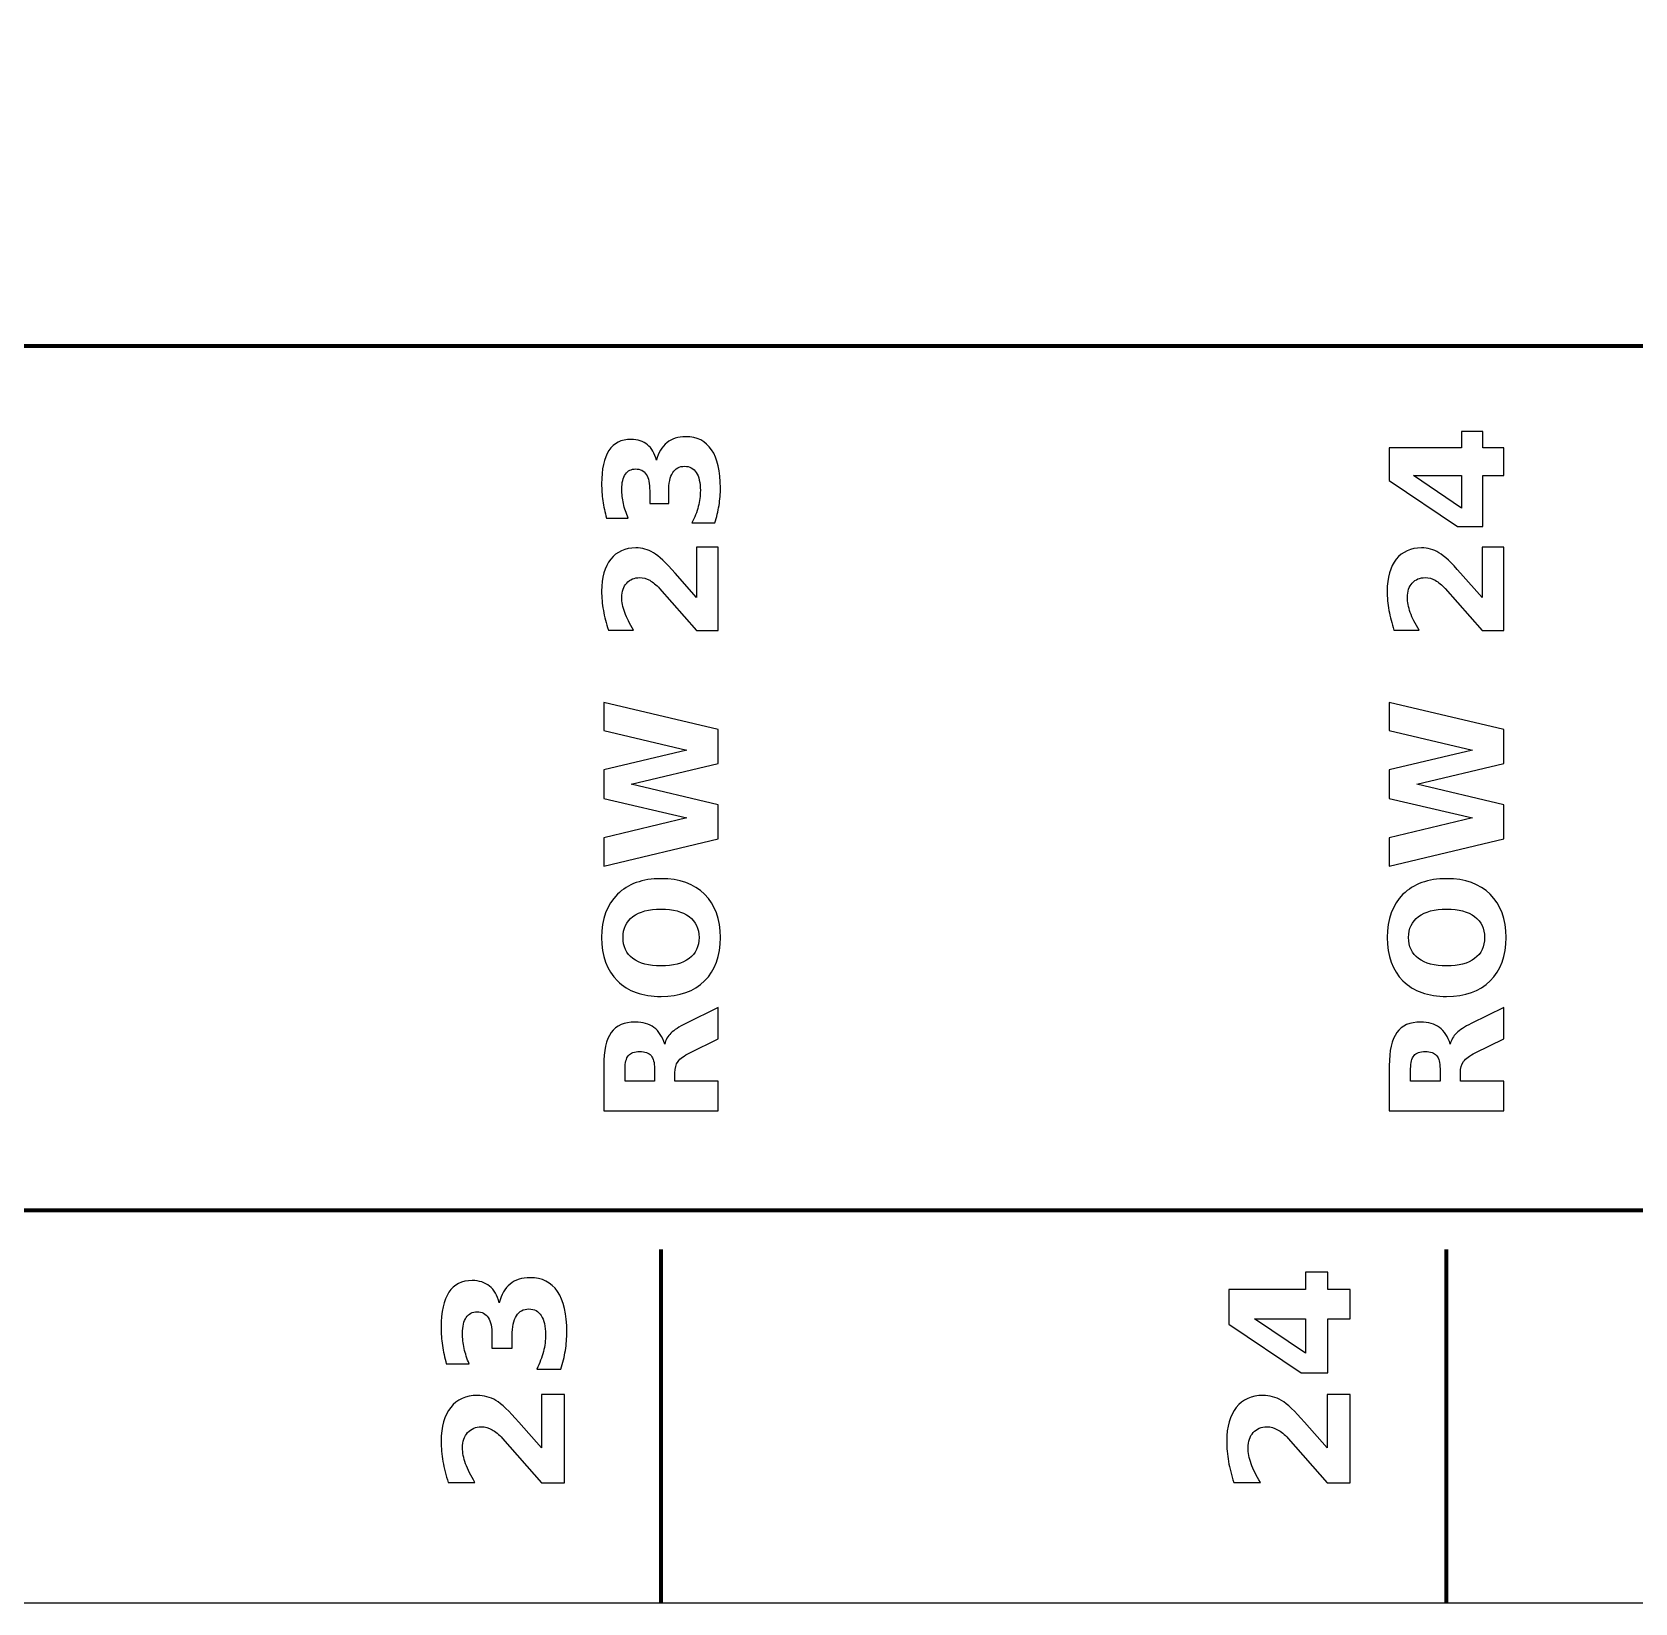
# Model space of a CAD drawing. Header units: centimetres. Extents: x -27.5 to 5.5, y -16.9 to -12.8.
# Drawn here: x -4.608 to -2.567, y -16.85 to -14.85 of the extents above; entities that cross this region are included whole.
import ezdxf

# ---------------------------------------------------------------- set-up
doc = ezdxf.new("R2010")
doc.units = ezdxf.units.CM
doc.header["$MEASUREMENT"] = 0
doc.layers.add('Layer 1', color=7, linetype='Continuous')

msp = doc.modelspace()

# ---------------------------------------------------------------- linework, layer by layer
at = {"layer": 'Layer 1', "color": 7}
msp.add_open_spline([(-27.5, -12.85), (-27.5, -12.85), (5.5, -12.85), (5.5, -12.85), (5.5, -12.85), (5.5, -12.85), (5.5, -16.85), (5.5, -16.85), (5.5, -16.85), (5.5, -16.85), (-27.5, -16.85), (-27.5, -16.85), (-27.5, -16.85), (-27.5, -16.85), (-27.5, -12.85), (-27.5, -12.85)], degree=3, knots=[0, 0, 0, 0, 0.25, 0.25, 0.25, 0.25, 0.5, 0.5, 0.5, 0.5, 0.75, 0.75, 0.75, 0.75, 1, 1, 1, 1], dxfattribs=at)
at = {"layer": 'Layer 1', "color": 250, "lineweight": 100}
msp.add_open_spline([(-26.05684, -16.35), (-26.05684, -16.35), (-26.05684, -15.25), (-26.05684, -15.25), (-26.05684, -15.25), (-26.05684, -15.25), (3.51816, -15.25), (3.51816, -15.25), (3.51816, -15.25), (3.51816, -15.25), (3.51816, -16.35), (3.51816, -16.35), (3.51816, -16.35), (3.51816, -16.35), (-26.05684, -16.35), (-26.05684, -16.35)], degree=3, knots=[0, 0, 0, 0, 0.25, 0.25, 0.25, 0.25, 0.5, 0.5, 0.5, 0.5, 0.75, 0.75, 0.75, 0.75, 1, 1, 1, 1], dxfattribs=at)
at = {"layer": 'Layer 1', "color": 250}
for points, knots in [([(-2.87984, -15.42102), (-2.87984, -15.42102), (-2.87984, -15.37922), (-2.87984, -15.37922), (-2.87984, -15.37922), (-2.87984, -15.37922), (-2.78784, -15.37922), (-2.78784, -15.37922), (-2.78784, -15.37922), (-2.78784, -15.37922), (-2.78784, -15.35842), (-2.78784, -15.35842), (-2.78784, -15.35842), (-2.78784, -15.35842), (-2.76061, -15.35842), (-2.76061, -15.35842), (-2.76061, -15.35842), (-2.76061, -15.35842), (-2.76061, -15.37922), (-2.76061, -15.37922), (-2.76061, -15.37922), (-2.76061, -15.37922), (-2.73404, -15.37922), (-2.73404, -15.37922), (-2.73404, -15.37922), (-2.73404, -15.37922), (-2.73404, -15.41475), (-2.73404, -15.41475), (-2.73404, -15.41475), (-2.73404, -15.41475), (-2.76061, -15.41475), (-2.76061, -15.41475), (-2.76061, -15.41475), (-2.76061, -15.41475), (-2.76061, -15.47942), (-2.76061, -15.47942), (-2.76061, -15.47942), (-2.76061, -15.47942), (-2.79284, -15.47942), (-2.79284, -15.47942), (-2.79284, -15.47942), (-2.79284, -15.47942), (-2.87984, -15.42102), (-2.87984, -15.42102)], [0, 0, 0, 0, 0.0909091, 0.0909091, 0.0909091, 0.0909091, 0.1818182, 0.1818182, 0.1818182, 0.1818182, 0.2727273, 0.2727273, 0.2727273, 0.2727273, 0.3636364, 0.3636364, 0.3636364, 0.3636364, 0.4545455, 0.4545455, 0.4545455, 0.4545455, 0.5454545, 0.5454545, 0.5454545, 0.5454545, 0.6363636, 0.6363636, 0.6363636, 0.6363636, 0.7272727, 0.7272727, 0.7272727, 0.7272727, 0.8181818, 0.8181818, 0.8181818, 0.8181818, 0.9090909, 0.9090909, 0.9090909, 0.9090909, 1, 1, 1, 1]), ([(-3.81267, -15.39525), (-3.81014, -15.38545), (-3.80571, -15.37795), (-3.79944, -15.37285), (-3.79944, -15.37285), (-3.79314, -15.36775), (-3.78517, -15.36519), (-3.77547, -15.36519), (-3.77547, -15.36519), (-3.76101, -15.36519), (-3.75001, -15.37072), (-3.74247, -15.38179), (-3.74247, -15.38179), (-3.73497, -15.39285), (-3.73121, -15.40899), (-3.73121, -15.43022), (-3.73121, -15.43022), (-3.73121, -15.43772), (-3.73181, -15.44522), (-3.73301, -15.45275), (-3.73301, -15.45275), (-3.73421, -15.46025), (-3.73604, -15.46769), (-3.73844, -15.47505), (-3.73844, -15.47505), (-3.73844, -15.47505), (-3.76744, -15.47505), (-3.76744, -15.47505), (-3.76744, -15.47505), (-3.76394, -15.46802), (-3.76127, -15.46105), (-3.75947, -15.45412), (-3.75947, -15.45412), (-3.75771, -15.44719), (-3.75681, -15.44035), (-3.75681, -15.43365), (-3.75681, -15.43365), (-3.75681, -15.42369), (-3.75854, -15.41605), (-3.76197, -15.41075), (-3.76197, -15.41075), (-3.76544, -15.40545), (-3.77037, -15.40279), (-3.77684, -15.40279), (-3.77684, -15.40279), (-3.78347, -15.40279), (-3.78851, -15.40552), (-3.79191, -15.41095), (-3.79191, -15.41095), (-3.79534, -15.41639), (-3.79704, -15.42442), (-3.79704, -15.43502), (-3.79704, -15.43502), (-3.79704, -15.43502), (-3.79704, -15.45005), (-3.79704, -15.45005), (-3.79704, -15.45005), (-3.79704, -15.45005), (-3.82127, -15.45005), (-3.82127, -15.45005), (-3.82127, -15.45005), (-3.82127, -15.45005), (-3.82127, -15.43425), (-3.82127, -15.43425), (-3.82127, -15.43425), (-3.82127, -15.42479), (-3.82274, -15.41779), (-3.82571, -15.41315), (-3.82571, -15.41315), (-3.82867, -15.40852), (-3.83317, -15.40622), (-3.83921, -15.40622), (-3.83921, -15.40622), (-3.84481, -15.40622), (-3.84914, -15.40845), (-3.85217, -15.41295), (-3.85217, -15.41295), (-3.85524, -15.41745), (-3.85677, -15.42379), (-3.85677, -15.43199), (-3.85677, -15.43199), (-3.85677, -15.43805), (-3.85611, -15.44415), (-3.85474, -15.45035), (-3.85474, -15.45035), (-3.85337, -15.45652), (-3.85134, -15.46265), (-3.84867, -15.46879), (-3.84867, -15.46879), (-3.84867, -15.46879), (-3.87621, -15.46879), (-3.87621, -15.46879), (-3.87621, -15.46879), (-3.87831, -15.46135), (-3.87987, -15.45402), (-3.88091, -15.44672), (-3.88091, -15.44672), (-3.88194, -15.43942), (-3.88247, -15.43229), (-3.88247, -15.42525), (-3.88247, -15.42525), (-3.88247, -15.40632), (-3.87937, -15.39212), (-3.87314, -15.38272), (-3.87314, -15.38272), (-3.86694, -15.37332), (-3.85757, -15.36862), (-3.84507, -15.36862), (-3.84507, -15.36862), (-3.83657, -15.36862), (-3.82957, -15.37085), (-3.82414, -15.37535), (-3.82414, -15.37535), (-3.81871, -15.37985), (-3.81487, -15.38649), (-3.81267, -15.39525)], [0, 0, 0, 0, 0.0344828, 0.0344828, 0.0344828, 0.0344828, 0.0689655, 0.0689655, 0.0689655, 0.0689655, 0.1034483, 0.1034483, 0.1034483, 0.1034483, 0.137931, 0.137931, 0.137931, 0.137931, 0.1724138, 0.1724138, 0.1724138, 0.1724138, 0.2068966, 0.2068966, 0.2068966, 0.2068966, 0.2413793, 0.2413793, 0.2413793, 0.2413793, 0.2758621, 0.2758621, 0.2758621, 0.2758621, 0.3103448, 0.3103448, 0.3103448, 0.3103448, 0.3448276, 0.3448276, 0.3448276, 0.3448276, 0.3793103, 0.3793103, 0.3793103, 0.3793103, 0.4137931, 0.4137931, 0.4137931, 0.4137931, 0.4482759, 0.4482759, 0.4482759, 0.4482759, 0.4827586, 0.4827586, 0.4827586, 0.4827586, 0.5172414, 0.5172414, 0.5172414, 0.5172414, 0.5517241, 0.5517241, 0.5517241, 0.5517241, 0.5862069, 0.5862069, 0.5862069, 0.5862069, 0.6206897, 0.6206897, 0.6206897, 0.6206897, 0.6551724, 0.6551724, 0.6551724, 0.6551724, 0.6896552, 0.6896552, 0.6896552, 0.6896552, 0.7241379, 0.7241379, 0.7241379, 0.7241379, 0.7586207, 0.7586207, 0.7586207, 0.7586207, 0.7931034, 0.7931034, 0.7931034, 0.7931034, 0.8275862, 0.8275862, 0.8275862, 0.8275862, 0.862069, 0.862069, 0.862069, 0.862069, 0.8965517, 0.8965517, 0.8965517, 0.8965517, 0.9310345, 0.9310345, 0.9310345, 0.9310345, 0.9655172, 0.9655172, 0.9655172, 0.9655172, 1, 1, 1, 1]), ([(-2.84887, -15.41475), (-2.84887, -15.41475), (-2.78784, -15.45599), (-2.78784, -15.45599), (-2.78784, -15.45599), (-2.78784, -15.45599), (-2.78784, -15.41475), (-2.78784, -15.41475), (-2.78784, -15.41475), (-2.78784, -15.41475), (-2.84887, -15.41475), (-2.84887, -15.41475)], [0, 0, 0, 0, 0.3333333, 0.3333333, 0.3333333, 0.3333333, 0.6666667, 0.6666667, 0.6666667, 0.6666667, 1, 1, 1, 1]), ([(-3.76167, -15.56996), (-3.76167, -15.56996), (-3.76167, -15.50579), (-3.76167, -15.50579), (-3.76167, -15.50579), (-3.76167, -15.50579), (-3.73404, -15.50579), (-3.73404, -15.50579), (-3.73404, -15.50579), (-3.73404, -15.50579), (-3.73404, -15.61176), (-3.73404, -15.61176), (-3.73404, -15.61176), (-3.73404, -15.61176), (-3.76167, -15.61176), (-3.76167, -15.61176), (-3.76167, -15.61176), (-3.76167, -15.61176), (-3.80864, -15.55852), (-3.80864, -15.55852), (-3.80864, -15.55852), (-3.81294, -15.55376), (-3.81714, -15.55026), (-3.82124, -15.54799), (-3.82124, -15.54799), (-3.82534, -15.54569), (-3.82961, -15.54456), (-3.83404, -15.54456), (-3.83404, -15.54456), (-3.84087, -15.54456), (-3.84637, -15.54686), (-3.85054, -15.55146), (-3.85054, -15.55146), (-3.85471, -15.55602), (-3.85677, -15.56212), (-3.85677, -15.56976), (-3.85677, -15.56976), (-3.85677, -15.57562), (-3.85551, -15.58202), (-3.85301, -15.58899), (-3.85301, -15.58899), (-3.85051, -15.59596), (-3.84677, -15.60342), (-3.84184, -15.61136), (-3.84184, -15.61136), (-3.84184, -15.61136), (-3.87387, -15.61136), (-3.87387, -15.61136), (-3.87387, -15.61136), (-3.87667, -15.60289), (-3.87881, -15.59452), (-3.88027, -15.58626), (-3.88027, -15.58626), (-3.88174, -15.57799), (-3.88247, -15.56989), (-3.88247, -15.56192), (-3.88247, -15.56192), (-3.88247, -15.54449), (-3.87864, -15.53092), (-3.87094, -15.52126), (-3.87094, -15.52126), (-3.86327, -15.51159), (-3.85257, -15.50676), (-3.83881, -15.50676), (-3.83881, -15.50676), (-3.83087, -15.50676), (-3.82347, -15.50882), (-3.81661, -15.51292), (-3.81661, -15.51292), (-3.80974, -15.51702), (-3.80054, -15.52566), (-3.78901, -15.53879), (-3.78901, -15.53879), (-3.78901, -15.53879), (-3.76167, -15.56996), (-3.76167, -15.56996)], [0, 0, 0, 0, 0.0526316, 0.0526316, 0.0526316, 0.0526316, 0.1052632, 0.1052632, 0.1052632, 0.1052632, 0.1578947, 0.1578947, 0.1578947, 0.1578947, 0.2105263, 0.2105263, 0.2105263, 0.2105263, 0.2631579, 0.2631579, 0.2631579, 0.2631579, 0.3157895, 0.3157895, 0.3157895, 0.3157895, 0.3684211, 0.3684211, 0.3684211, 0.3684211, 0.4210526, 0.4210526, 0.4210526, 0.4210526, 0.4736842, 0.4736842, 0.4736842, 0.4736842, 0.5263158, 0.5263158, 0.5263158, 0.5263158, 0.5789474, 0.5789474, 0.5789474, 0.5789474, 0.6315789, 0.6315789, 0.6315789, 0.6315789, 0.6842105, 0.6842105, 0.6842105, 0.6842105, 0.7368421, 0.7368421, 0.7368421, 0.7368421, 0.7894737, 0.7894737, 0.7894737, 0.7894737, 0.8421053, 0.8421053, 0.8421053, 0.8421053, 0.8947368, 0.8947368, 0.8947368, 0.8947368, 0.9473684, 0.9473684, 0.9473684, 0.9473684, 1, 1, 1, 1]), ([(-2.76167, -15.56996), (-2.76167, -15.56996), (-2.76167, -15.50579), (-2.76167, -15.50579), (-2.76167, -15.50579), (-2.76167, -15.50579), (-2.73404, -15.50579), (-2.73404, -15.50579), (-2.73404, -15.50579), (-2.73404, -15.50579), (-2.73404, -15.61176), (-2.73404, -15.61176), (-2.73404, -15.61176), (-2.73404, -15.61176), (-2.76167, -15.61176), (-2.76167, -15.61176), (-2.76167, -15.61176), (-2.76167, -15.61176), (-2.80864, -15.55852), (-2.80864, -15.55852), (-2.80864, -15.55852), (-2.81294, -15.55376), (-2.81714, -15.55026), (-2.82124, -15.54799), (-2.82124, -15.54799), (-2.82534, -15.54569), (-2.82961, -15.54456), (-2.83404, -15.54456), (-2.83404, -15.54456), (-2.84087, -15.54456), (-2.84637, -15.54686), (-2.85054, -15.55146), (-2.85054, -15.55146), (-2.85471, -15.55602), (-2.85677, -15.56212), (-2.85677, -15.56976), (-2.85677, -15.56976), (-2.85677, -15.57562), (-2.85551, -15.58202), (-2.85301, -15.58899), (-2.85301, -15.58899), (-2.85051, -15.59596), (-2.84677, -15.60342), (-2.84184, -15.61136), (-2.84184, -15.61136), (-2.84184, -15.61136), (-2.87387, -15.61136), (-2.87387, -15.61136), (-2.87387, -15.61136), (-2.87667, -15.60289), (-2.87881, -15.59452), (-2.88027, -15.58626), (-2.88027, -15.58626), (-2.88174, -15.57799), (-2.88247, -15.56989), (-2.88247, -15.56192), (-2.88247, -15.56192), (-2.88247, -15.54449), (-2.87864, -15.53092), (-2.87094, -15.52126), (-2.87094, -15.52126), (-2.86327, -15.51159), (-2.85257, -15.50676), (-2.83881, -15.50676), (-2.83881, -15.50676), (-2.83087, -15.50676), (-2.82347, -15.50882), (-2.81661, -15.51292), (-2.81661, -15.51292), (-2.80974, -15.51702), (-2.80054, -15.52566), (-2.78901, -15.53879), (-2.78901, -15.53879), (-2.78901, -15.53879), (-2.76167, -15.56996), (-2.76167, -15.56996)], [0, 0, 0, 0, 0.0526316, 0.0526316, 0.0526316, 0.0526316, 0.1052632, 0.1052632, 0.1052632, 0.1052632, 0.1578947, 0.1578947, 0.1578947, 0.1578947, 0.2105263, 0.2105263, 0.2105263, 0.2105263, 0.2631579, 0.2631579, 0.2631579, 0.2631579, 0.3157895, 0.3157895, 0.3157895, 0.3157895, 0.3684211, 0.3684211, 0.3684211, 0.3684211, 0.4210526, 0.4210526, 0.4210526, 0.4210526, 0.4736842, 0.4736842, 0.4736842, 0.4736842, 0.5263158, 0.5263158, 0.5263158, 0.5263158, 0.5789474, 0.5789474, 0.5789474, 0.5789474, 0.6315789, 0.6315789, 0.6315789, 0.6315789, 0.6842105, 0.6842105, 0.6842105, 0.6842105, 0.7368421, 0.7368421, 0.7368421, 0.7368421, 0.7894737, 0.7894737, 0.7894737, 0.7894737, 0.8421053, 0.8421053, 0.8421053, 0.8421053, 0.8947368, 0.8947368, 0.8947368, 0.8947368, 0.9473684, 0.9473684, 0.9473684, 0.9473684, 1, 1, 1, 1]), ([(-3.87984, -15.91185), (-3.87984, -15.91185), (-3.87984, -15.87582), (-3.87984, -15.87582), (-3.87984, -15.87582), (-3.87984, -15.87582), (-3.77387, -15.85062), (-3.77387, -15.85062), (-3.77387, -15.85062), (-3.77387, -15.85062), (-3.87984, -15.82562), (-3.87984, -15.82562), (-3.87984, -15.82562), (-3.87984, -15.82562), (-3.87984, -15.78939), (-3.87984, -15.78939), (-3.87984, -15.78939), (-3.87984, -15.78939), (-3.77387, -15.76439), (-3.77387, -15.76439), (-3.77387, -15.76439), (-3.77387, -15.76439), (-3.87984, -15.73919), (-3.87984, -15.73919), (-3.87984, -15.73919), (-3.87984, -15.73919), (-3.87984, -15.70345), (-3.87984, -15.70345), (-3.87984, -15.70345), (-3.87984, -15.70345), (-3.73404, -15.73782), (-3.73404, -15.73782), (-3.73404, -15.73782), (-3.73404, -15.73782), (-3.73404, -15.78119), (-3.73404, -15.78119), (-3.73404, -15.78119), (-3.73404, -15.78119), (-3.84487, -15.80765), (-3.84487, -15.80765), (-3.84487, -15.80765), (-3.84487, -15.80765), (-3.73404, -15.83382), (-3.73404, -15.83382), (-3.73404, -15.83382), (-3.73404, -15.83382), (-3.73404, -15.87719), (-3.73404, -15.87719), (-3.73404, -15.87719), (-3.73404, -15.87719), (-3.87984, -15.91185), (-3.87984, -15.91185)], [0, 0, 0, 0, 0.0769231, 0.0769231, 0.0769231, 0.0769231, 0.1538462, 0.1538462, 0.1538462, 0.1538462, 0.2307692, 0.2307692, 0.2307692, 0.2307692, 0.3076923, 0.3076923, 0.3076923, 0.3076923, 0.3846154, 0.3846154, 0.3846154, 0.3846154, 0.4615385, 0.4615385, 0.4615385, 0.4615385, 0.5384615, 0.5384615, 0.5384615, 0.5384615, 0.6153846, 0.6153846, 0.6153846, 0.6153846, 0.6923077, 0.6923077, 0.6923077, 0.6923077, 0.7692308, 0.7692308, 0.7692308, 0.7692308, 0.8461538, 0.8461538, 0.8461538, 0.8461538, 0.9230769, 0.9230769, 0.9230769, 0.9230769, 1, 1, 1, 1]), ([(-2.87984, -15.91185), (-2.87984, -15.91185), (-2.87984, -15.87582), (-2.87984, -15.87582), (-2.87984, -15.87582), (-2.87984, -15.87582), (-2.77387, -15.85062), (-2.77387, -15.85062), (-2.77387, -15.85062), (-2.77387, -15.85062), (-2.87984, -15.82562), (-2.87984, -15.82562), (-2.87984, -15.82562), (-2.87984, -15.82562), (-2.87984, -15.78939), (-2.87984, -15.78939), (-2.87984, -15.78939), (-2.87984, -15.78939), (-2.77387, -15.76439), (-2.77387, -15.76439), (-2.77387, -15.76439), (-2.77387, -15.76439), (-2.87984, -15.73919), (-2.87984, -15.73919), (-2.87984, -15.73919), (-2.87984, -15.73919), (-2.87984, -15.70345), (-2.87984, -15.70345), (-2.87984, -15.70345), (-2.87984, -15.70345), (-2.73404, -15.73782), (-2.73404, -15.73782), (-2.73404, -15.73782), (-2.73404, -15.73782), (-2.73404, -15.78119), (-2.73404, -15.78119), (-2.73404, -15.78119), (-2.73404, -15.78119), (-2.84487, -15.80765), (-2.84487, -15.80765), (-2.84487, -15.80765), (-2.84487, -15.80765), (-2.73404, -15.83382), (-2.73404, -15.83382), (-2.73404, -15.83382), (-2.73404, -15.83382), (-2.73404, -15.87719), (-2.73404, -15.87719), (-2.73404, -15.87719), (-2.73404, -15.87719), (-2.87984, -15.91185), (-2.87984, -15.91185)], [0, 0, 0, 0, 0.0769231, 0.0769231, 0.0769231, 0.0769231, 0.1538462, 0.1538462, 0.1538462, 0.1538462, 0.2307692, 0.2307692, 0.2307692, 0.2307692, 0.3076923, 0.3076923, 0.3076923, 0.3076923, 0.3846154, 0.3846154, 0.3846154, 0.3846154, 0.4615385, 0.4615385, 0.4615385, 0.4615385, 0.5384615, 0.5384615, 0.5384615, 0.5384615, 0.6153846, 0.6153846, 0.6153846, 0.6153846, 0.6923077, 0.6923077, 0.6923077, 0.6923077, 0.7692308, 0.7692308, 0.7692308, 0.7692308, 0.8461538, 0.8461538, 0.8461538, 0.8461538, 0.9230769, 0.9230769, 0.9230769, 0.9230769, 1, 1, 1, 1]), ([(-3.88247, -16.00288), (-3.88247, -15.97945), (-3.87577, -15.96108), (-3.86234, -15.94782), (-3.86234, -15.94782), (-3.84894, -15.93452), (-3.83041, -15.92788), (-3.80681, -15.92788), (-3.80681, -15.92788), (-3.78324, -15.92788), (-3.76474, -15.93452), (-3.75134, -15.94782), (-3.75134, -15.94782), (-3.73791, -15.96108), (-3.73121, -15.97945), (-3.73121, -16.00288), (-3.73121, -16.00288), (-3.73121, -16.02625), (-3.73791, -16.04458), (-3.75134, -16.05792), (-3.75134, -16.05792), (-3.76474, -16.07122), (-3.78324, -16.07788), (-3.80681, -16.07788), (-3.80681, -16.07788), (-3.83041, -16.07788), (-3.84894, -16.07122), (-3.86234, -16.05792), (-3.86234, -16.05792), (-3.87577, -16.04458), (-3.88247, -16.02625), (-3.88247, -16.00288)], [0, 0, 0, 0, 0.125, 0.125, 0.125, 0.125, 0.25, 0.25, 0.25, 0.25, 0.375, 0.375, 0.375, 0.375, 0.5, 0.5, 0.5, 0.5, 0.625, 0.625, 0.625, 0.625, 0.75, 0.75, 0.75, 0.75, 0.875, 0.875, 0.875, 0.875, 1, 1, 1, 1]), ([(-2.88247, -16.00288), (-2.88247, -15.97945), (-2.87577, -15.96108), (-2.86234, -15.94782), (-2.86234, -15.94782), (-2.84894, -15.93452), (-2.83041, -15.92788), (-2.80681, -15.92788), (-2.80681, -15.92788), (-2.78324, -15.92788), (-2.76474, -15.93452), (-2.75134, -15.94782), (-2.75134, -15.94782), (-2.73791, -15.96108), (-2.73121, -15.97945), (-2.73121, -16.00288), (-2.73121, -16.00288), (-2.73121, -16.02625), (-2.73791, -16.04458), (-2.75134, -16.05792), (-2.75134, -16.05792), (-2.76474, -16.07122), (-2.78324, -16.07788), (-2.80681, -16.07788), (-2.80681, -16.07788), (-2.83041, -16.07788), (-2.84894, -16.07122), (-2.86234, -16.05792), (-2.86234, -16.05792), (-2.87577, -16.04458), (-2.88247, -16.02625), (-2.88247, -16.00288)], [0, 0, 0, 0, 0.125, 0.125, 0.125, 0.125, 0.25, 0.25, 0.25, 0.25, 0.375, 0.375, 0.375, 0.375, 0.5, 0.5, 0.5, 0.5, 0.625, 0.625, 0.625, 0.625, 0.75, 0.75, 0.75, 0.75, 0.875, 0.875, 0.875, 0.875, 1, 1, 1, 1]), ([(-3.85524, -16.00288), (-3.85524, -16.01435), (-3.85101, -16.02322), (-3.84254, -16.02955), (-3.84254, -16.02955), (-3.83407, -16.03585), (-3.82217, -16.03902), (-3.80681, -16.03902), (-3.80681, -16.03902), (-3.79147, -16.03902), (-3.77961, -16.03585), (-3.77114, -16.02955), (-3.77114, -16.02955), (-3.76267, -16.02322), (-3.75844, -16.01435), (-3.75844, -16.00288), (-3.75844, -16.00288), (-3.75844, -15.99135), (-3.76267, -15.98245), (-3.77114, -15.97612), (-3.77114, -15.97612), (-3.77961, -15.96982), (-3.79147, -15.96665), (-3.80681, -15.96665), (-3.80681, -15.96665), (-3.82217, -15.96665), (-3.83407, -15.96982), (-3.84254, -15.97612), (-3.84254, -15.97612), (-3.85101, -15.98245), (-3.85524, -15.99135), (-3.85524, -16.00288)], [0, 0, 0, 0, 0.125, 0.125, 0.125, 0.125, 0.25, 0.25, 0.25, 0.25, 0.375, 0.375, 0.375, 0.375, 0.5, 0.5, 0.5, 0.5, 0.625, 0.625, 0.625, 0.625, 0.75, 0.75, 0.75, 0.75, 0.875, 0.875, 0.875, 0.875, 1, 1, 1, 1]), ([(-2.85524, -16.00288), (-2.85524, -16.01435), (-2.85101, -16.02322), (-2.84254, -16.02955), (-2.84254, -16.02955), (-2.83407, -16.03585), (-2.82217, -16.03902), (-2.80681, -16.03902), (-2.80681, -16.03902), (-2.79147, -16.03902), (-2.77961, -16.03585), (-2.77114, -16.02955), (-2.77114, -16.02955), (-2.76267, -16.02322), (-2.75844, -16.01435), (-2.75844, -16.00288), (-2.75844, -16.00288), (-2.75844, -15.99135), (-2.76267, -15.98245), (-2.77114, -15.97612), (-2.77114, -15.97612), (-2.77961, -15.96982), (-2.79147, -15.96665), (-2.80681, -15.96665), (-2.80681, -15.96665), (-2.82217, -15.96665), (-2.83407, -15.96982), (-2.84254, -15.97612), (-2.84254, -15.97612), (-2.85101, -15.98245), (-2.85524, -15.99135), (-2.85524, -16.00288)], [0, 0, 0, 0, 0.125, 0.125, 0.125, 0.125, 0.25, 0.25, 0.25, 0.25, 0.375, 0.375, 0.375, 0.375, 0.5, 0.5, 0.5, 0.5, 0.625, 0.625, 0.625, 0.625, 0.75, 0.75, 0.75, 0.75, 0.875, 0.875, 0.875, 0.875, 1, 1, 1, 1]), ([(-3.78921, -16.18588), (-3.78921, -16.18588), (-3.73404, -16.18588), (-3.73404, -16.18588), (-3.73404, -16.18588), (-3.73404, -16.18588), (-3.73404, -16.22348), (-3.73404, -16.22348), (-3.73404, -16.22348), (-3.73404, -16.22348), (-3.87984, -16.22348), (-3.87984, -16.22348), (-3.87984, -16.22348), (-3.87984, -16.22348), (-3.87984, -16.16605), (-3.87984, -16.16605), (-3.87984, -16.16605), (-3.87984, -16.14685), (-3.87661, -16.13275), (-3.87017, -16.12382), (-3.87017, -16.12382), (-3.86374, -16.11485), (-3.85354, -16.11038), (-3.83961, -16.11038), (-3.83961, -16.11038), (-3.82997, -16.11038), (-3.82204, -16.11272), (-3.81587, -16.11735), (-3.81587, -16.11735), (-3.80967, -16.12202), (-3.80511, -16.12905), (-3.80217, -16.13842), (-3.80217, -16.13842), (-3.80101, -16.13328), (-3.79837, -16.12865), (-3.79424, -16.12458), (-3.79424, -16.12458), (-3.79011, -16.12052), (-3.78384, -16.11642), (-3.77544, -16.11225), (-3.77544, -16.11225), (-3.77544, -16.11225), (-3.73404, -16.09182), (-3.73404, -16.09182), (-3.73404, -16.09182), (-3.73404, -16.09182), (-3.73404, -16.13188), (-3.73404, -16.13188), (-3.73404, -16.13188), (-3.73404, -16.13188), (-3.77027, -16.14965), (-3.77027, -16.14965), (-3.77027, -16.14965), (-3.77754, -16.15322), (-3.78254, -16.15685), (-3.78521, -16.16055), (-3.78521, -16.16055), (-3.78787, -16.16422), (-3.78921, -16.16912), (-3.78921, -16.17525), (-3.78921, -16.17525), (-3.78921, -16.17525), (-3.78921, -16.18588), (-3.78921, -16.18588)], [0, 0, 0, 0, 0.0625, 0.0625, 0.0625, 0.0625, 0.125, 0.125, 0.125, 0.125, 0.1875, 0.1875, 0.1875, 0.1875, 0.25, 0.25, 0.25, 0.25, 0.3125, 0.3125, 0.3125, 0.3125, 0.375, 0.375, 0.375, 0.375, 0.4375, 0.4375, 0.4375, 0.4375, 0.5, 0.5, 0.5, 0.5, 0.5625, 0.5625, 0.5625, 0.5625, 0.625, 0.625, 0.625, 0.625, 0.6875, 0.6875, 0.6875, 0.6875, 0.75, 0.75, 0.75, 0.75, 0.8125, 0.8125, 0.8125, 0.8125, 0.875, 0.875, 0.875, 0.875, 0.9375, 0.9375, 0.9375, 0.9375, 1, 1, 1, 1]), ([(-2.78921, -16.18588), (-2.78921, -16.18588), (-2.73404, -16.18588), (-2.73404, -16.18588), (-2.73404, -16.18588), (-2.73404, -16.18588), (-2.73404, -16.22348), (-2.73404, -16.22348), (-2.73404, -16.22348), (-2.73404, -16.22348), (-2.87984, -16.22348), (-2.87984, -16.22348), (-2.87984, -16.22348), (-2.87984, -16.22348), (-2.87984, -16.16605), (-2.87984, -16.16605), (-2.87984, -16.16605), (-2.87984, -16.14685), (-2.87661, -16.13275), (-2.87017, -16.12382), (-2.87017, -16.12382), (-2.86374, -16.11485), (-2.85354, -16.11038), (-2.83961, -16.11038), (-2.83961, -16.11038), (-2.82997, -16.11038), (-2.82204, -16.11272), (-2.81587, -16.11735), (-2.81587, -16.11735), (-2.80967, -16.12202), (-2.80511, -16.12905), (-2.80217, -16.13842), (-2.80217, -16.13842), (-2.80101, -16.13328), (-2.79837, -16.12865), (-2.79424, -16.12458), (-2.79424, -16.12458), (-2.79011, -16.12052), (-2.78384, -16.11642), (-2.77544, -16.11225), (-2.77544, -16.11225), (-2.77544, -16.11225), (-2.73404, -16.09182), (-2.73404, -16.09182), (-2.73404, -16.09182), (-2.73404, -16.09182), (-2.73404, -16.13188), (-2.73404, -16.13188), (-2.73404, -16.13188), (-2.73404, -16.13188), (-2.77027, -16.14965), (-2.77027, -16.14965), (-2.77027, -16.14965), (-2.77754, -16.15322), (-2.78254, -16.15685), (-2.78521, -16.16055), (-2.78521, -16.16055), (-2.78787, -16.16422), (-2.78921, -16.16912), (-2.78921, -16.17525), (-2.78921, -16.17525), (-2.78921, -16.17525), (-2.78921, -16.18588), (-2.78921, -16.18588)], [0, 0, 0, 0, 0.0625, 0.0625, 0.0625, 0.0625, 0.125, 0.125, 0.125, 0.125, 0.1875, 0.1875, 0.1875, 0.1875, 0.25, 0.25, 0.25, 0.25, 0.3125, 0.3125, 0.3125, 0.3125, 0.375, 0.375, 0.375, 0.375, 0.4375, 0.4375, 0.4375, 0.4375, 0.5, 0.5, 0.5, 0.5, 0.5625, 0.5625, 0.5625, 0.5625, 0.625, 0.625, 0.625, 0.625, 0.6875, 0.6875, 0.6875, 0.6875, 0.75, 0.75, 0.75, 0.75, 0.8125, 0.8125, 0.8125, 0.8125, 0.875, 0.875, 0.875, 0.875, 0.9375, 0.9375, 0.9375, 0.9375, 1, 1, 1, 1]), ([(-3.81517, -16.17005), (-3.81517, -16.16218), (-3.81664, -16.15652), (-3.81957, -16.15312), (-3.81957, -16.15312), (-3.82251, -16.14968), (-3.82734, -16.14798), (-3.83404, -16.14798), (-3.83404, -16.14798), (-3.84067, -16.14798), (-3.84544, -16.14968), (-3.84831, -16.15312), (-3.84831, -16.15312), (-3.85117, -16.15652), (-3.85261, -16.16218), (-3.85261, -16.17005), (-3.85261, -16.17005), (-3.85261, -16.17005), (-3.85261, -16.18588), (-3.85261, -16.18588), (-3.85261, -16.18588), (-3.85261, -16.18588), (-3.81517, -16.18588), (-3.81517, -16.18588), (-3.81517, -16.18588), (-3.81517, -16.18588), (-3.81517, -16.17005), (-3.81517, -16.17005)], [0, 0, 0, 0, 0.1428571, 0.1428571, 0.1428571, 0.1428571, 0.2857143, 0.2857143, 0.2857143, 0.2857143, 0.4285714, 0.4285714, 0.4285714, 0.4285714, 0.5714286, 0.5714286, 0.5714286, 0.5714286, 0.7142857, 0.7142857, 0.7142857, 0.7142857, 0.8571429, 0.8571429, 0.8571429, 0.8571429, 1, 1, 1, 1]), ([(-2.81517, -16.17005), (-2.81517, -16.16218), (-2.81664, -16.15652), (-2.81957, -16.15312), (-2.81957, -16.15312), (-2.82251, -16.14968), (-2.82734, -16.14798), (-2.83404, -16.14798), (-2.83404, -16.14798), (-2.84067, -16.14798), (-2.84544, -16.14968), (-2.84831, -16.15312), (-2.84831, -16.15312), (-2.85117, -16.15652), (-2.85261, -16.16218), (-2.85261, -16.17005), (-2.85261, -16.17005), (-2.85261, -16.17005), (-2.85261, -16.18588), (-2.85261, -16.18588), (-2.85261, -16.18588), (-2.85261, -16.18588), (-2.81517, -16.18588), (-2.81517, -16.18588), (-2.81517, -16.18588), (-2.81517, -16.18588), (-2.81517, -16.17005), (-2.81517, -16.17005)], [0, 0, 0, 0, 0.1428571, 0.1428571, 0.1428571, 0.1428571, 0.2857143, 0.2857143, 0.2857143, 0.2857143, 0.4285714, 0.4285714, 0.4285714, 0.4285714, 0.5714286, 0.5714286, 0.5714286, 0.5714286, 0.7142857, 0.7142857, 0.7142857, 0.7142857, 0.8571429, 0.8571429, 0.8571429, 0.8571429, 1, 1, 1, 1]), ([(-4.01292, -16.46775), (-4.01024, -16.45738), (-4.00555, -16.44944), (-3.99892, -16.44404), (-3.99892, -16.44404), (-3.99225, -16.43864), (-3.98382, -16.43593), (-3.97355, -16.43593), (-3.97355, -16.43593), (-3.95824, -16.43593), (-3.9466, -16.44178), (-3.93863, -16.45349), (-3.93863, -16.45349), (-3.93069, -16.46521), (-3.9267, -16.48228), (-3.9267, -16.50475), (-3.9267, -16.50475), (-3.9267, -16.51269), (-3.92734, -16.52063), (-3.92861, -16.5286), (-3.92861, -16.5286), (-3.92988, -16.53654), (-3.93182, -16.54441), (-3.93436, -16.5522), (-3.93436, -16.5522), (-3.93436, -16.5522), (-3.96505, -16.5522), (-3.96505, -16.5522), (-3.96505, -16.5522), (-3.96134, -16.54476), (-3.95852, -16.53739), (-3.95662, -16.53005), (-3.95662, -16.53005), (-3.95475, -16.52271), (-3.9538, -16.51548), (-3.9538, -16.50839), (-3.9538, -16.50839), (-3.9538, -16.49784), (-3.95563, -16.48976), (-3.95926, -16.48415), (-3.95926, -16.48415), (-3.96293, -16.47854), (-3.96815, -16.47572), (-3.975, -16.47572), (-3.975, -16.47572), (-3.98202, -16.47572), (-3.98734, -16.47861), (-3.99094, -16.48436), (-3.99094, -16.48436), (-3.99458, -16.49011), (-3.99638, -16.49862), (-3.99638, -16.50983), (-3.99638, -16.50983), (-3.99638, -16.50983), (-3.99638, -16.52574), (-3.99638, -16.52574), (-3.99638, -16.52574), (-3.99638, -16.52574), (-4.02202, -16.52574), (-4.02202, -16.52574), (-4.02202, -16.52574), (-4.02202, -16.52574), (-4.02202, -16.50902), (-4.02202, -16.50902), (-4.02202, -16.50902), (-4.02202, -16.499), (-4.02358, -16.4916), (-4.02672, -16.48669), (-4.02672, -16.48669), (-4.02986, -16.48179), (-4.03462, -16.47935), (-4.041, -16.47935), (-4.041, -16.47935), (-4.04693, -16.47935), (-4.05152, -16.48172), (-4.05473, -16.48648), (-4.05473, -16.48648), (-4.05797, -16.49124), (-4.05959, -16.49795), (-4.05959, -16.50662), (-4.05959, -16.50662), (-4.05959, -16.51304), (-4.05889, -16.5195), (-4.05744, -16.52606), (-4.05744, -16.52606), (-4.056, -16.53259), (-4.05384, -16.53908), (-4.05102, -16.54557), (-4.05102, -16.54557), (-4.05102, -16.54557), (-4.08016, -16.54557), (-4.08016, -16.54557), (-4.08016, -16.54557), (-4.08238, -16.5377), (-4.08404, -16.52994), (-4.08514, -16.52222), (-4.08514, -16.52222), (-4.08623, -16.51449), (-4.08679, -16.50694), (-4.08679, -16.4995), (-4.08679, -16.4995), (-4.08679, -16.47946), (-4.08351, -16.46443), (-4.07692, -16.45448), (-4.07692, -16.45448), (-4.07035, -16.44453), (-4.06044, -16.43956), (-4.04721, -16.43956), (-4.04721, -16.43956), (-4.03822, -16.43956), (-4.03081, -16.44192), (-4.02506, -16.44669), (-4.02506, -16.44669), (-4.01931, -16.45145), (-4.01525, -16.45847), (-4.01292, -16.46775)], [0, 0, 0, 0, 0.0344828, 0.0344828, 0.0344828, 0.0344828, 0.0689655, 0.0689655, 0.0689655, 0.0689655, 0.1034483, 0.1034483, 0.1034483, 0.1034483, 0.137931, 0.137931, 0.137931, 0.137931, 0.1724138, 0.1724138, 0.1724138, 0.1724138, 0.2068966, 0.2068966, 0.2068966, 0.2068966, 0.2413793, 0.2413793, 0.2413793, 0.2413793, 0.2758621, 0.2758621, 0.2758621, 0.2758621, 0.3103448, 0.3103448, 0.3103448, 0.3103448, 0.3448276, 0.3448276, 0.3448276, 0.3448276, 0.3793103, 0.3793103, 0.3793103, 0.3793103, 0.4137931, 0.4137931, 0.4137931, 0.4137931, 0.4482759, 0.4482759, 0.4482759, 0.4482759, 0.4827586, 0.4827586, 0.4827586, 0.4827586, 0.5172414, 0.5172414, 0.5172414, 0.5172414, 0.5517241, 0.5517241, 0.5517241, 0.5517241, 0.5862069, 0.5862069, 0.5862069, 0.5862069, 0.6206897, 0.6206897, 0.6206897, 0.6206897, 0.6551724, 0.6551724, 0.6551724, 0.6551724, 0.6896552, 0.6896552, 0.6896552, 0.6896552, 0.7241379, 0.7241379, 0.7241379, 0.7241379, 0.7586207, 0.7586207, 0.7586207, 0.7586207, 0.7931034, 0.7931034, 0.7931034, 0.7931034, 0.8275862, 0.8275862, 0.8275862, 0.8275862, 0.862069, 0.862069, 0.862069, 0.862069, 0.8965517, 0.8965517, 0.8965517, 0.8965517, 0.9310345, 0.9310345, 0.9310345, 0.9310345, 0.9655172, 0.9655172, 0.9655172, 0.9655172, 1, 1, 1, 1]), ([(-3.08401, -16.49502), (-3.08401, -16.49502), (-3.08401, -16.45078), (-3.08401, -16.45078), (-3.08401, -16.45078), (-3.08401, -16.45078), (-2.98664, -16.45078), (-2.98664, -16.45078), (-2.98664, -16.45078), (-2.98664, -16.45078), (-2.98664, -16.42876), (-2.98664, -16.42876), (-2.98664, -16.42876), (-2.98664, -16.42876), (-2.95782, -16.42876), (-2.95782, -16.42876), (-2.95782, -16.42876), (-2.95782, -16.42876), (-2.95782, -16.45078), (-2.95782, -16.45078), (-2.95782, -16.45078), (-2.95782, -16.45078), (-2.9297, -16.45078), (-2.9297, -16.45078), (-2.9297, -16.45078), (-2.9297, -16.45078), (-2.9297, -16.48838), (-2.9297, -16.48838), (-2.9297, -16.48838), (-2.9297, -16.48838), (-2.95782, -16.48838), (-2.95782, -16.48838), (-2.95782, -16.48838), (-2.95782, -16.48838), (-2.95782, -16.55682), (-2.95782, -16.55682), (-2.95782, -16.55682), (-2.95782, -16.55682), (-2.99193, -16.55682), (-2.99193, -16.55682), (-2.99193, -16.55682), (-2.99193, -16.55682), (-3.08401, -16.49502), (-3.08401, -16.49502)], [0, 0, 0, 0, 0.0909091, 0.0909091, 0.0909091, 0.0909091, 0.1818182, 0.1818182, 0.1818182, 0.1818182, 0.2727273, 0.2727273, 0.2727273, 0.2727273, 0.3636364, 0.3636364, 0.3636364, 0.3636364, 0.4545455, 0.4545455, 0.4545455, 0.4545455, 0.5454545, 0.5454545, 0.5454545, 0.5454545, 0.6363636, 0.6363636, 0.6363636, 0.6363636, 0.7272727, 0.7272727, 0.7272727, 0.7272727, 0.8181818, 0.8181818, 0.8181818, 0.8181818, 0.9090909, 0.9090909, 0.9090909, 0.9090909, 1, 1, 1, 1]), ([(-3.05123, -16.48838), (-3.05123, -16.48838), (-2.98664, -16.53202), (-2.98664, -16.53202), (-2.98664, -16.53202), (-2.98664, -16.53202), (-2.98664, -16.48838), (-2.98664, -16.48838), (-2.98664, -16.48838), (-2.98664, -16.48838), (-3.05123, -16.48838), (-3.05123, -16.48838)], [0, 0, 0, 0, 0.3333333, 0.3333333, 0.3333333, 0.3333333, 0.6666667, 0.6666667, 0.6666667, 0.6666667, 1, 1, 1, 1]), ([(-3.95895, -16.65264), (-3.95895, -16.65264), (-3.95895, -16.58473), (-3.95895, -16.58473), (-3.95895, -16.58473), (-3.95895, -16.58473), (-3.9297, -16.58473), (-3.9297, -16.58473), (-3.9297, -16.58473), (-3.9297, -16.58473), (-3.9297, -16.69688), (-3.9297, -16.69688), (-3.9297, -16.69688), (-3.9297, -16.69688), (-3.95895, -16.69688), (-3.95895, -16.69688), (-3.95895, -16.69688), (-3.95895, -16.69688), (-4.00865, -16.64054), (-4.00865, -16.64054), (-4.00865, -16.64054), (-4.0132, -16.6355), (-4.01765, -16.63179), (-4.02199, -16.6294), (-4.02199, -16.6294), (-4.02633, -16.62696), (-4.03084, -16.62576), (-4.03553, -16.62576), (-4.03553, -16.62576), (-4.04277, -16.62576), (-4.04859, -16.6282), (-4.053, -16.63306), (-4.053, -16.63306), (-4.05741, -16.6379), (-4.05959, -16.64435), (-4.05959, -16.65243), (-4.05959, -16.65243), (-4.05959, -16.65864), (-4.05825, -16.66541), (-4.05561, -16.67279), (-4.05561, -16.67279), (-4.05296, -16.68016), (-4.04901, -16.68806), (-4.04379, -16.69646), (-4.04379, -16.69646), (-4.04379, -16.69646), (-4.07769, -16.69646), (-4.07769, -16.69646), (-4.07769, -16.69646), (-4.08066, -16.6875), (-4.08291, -16.67864), (-4.08447, -16.66989), (-4.08447, -16.66989), (-4.08602, -16.66115), (-4.08679, -16.65257), (-4.08679, -16.64414), (-4.08679, -16.64414), (-4.08679, -16.62569), (-4.08274, -16.61133), (-4.07459, -16.6011), (-4.07459, -16.6011), (-4.06647, -16.59087), (-4.05515, -16.58576), (-4.04058, -16.58576), (-4.04058, -16.58576), (-4.03218, -16.58576), (-4.02435, -16.58794), (-4.01708, -16.59228), (-4.01708, -16.59228), (-4.00982, -16.59662), (-4.00008, -16.60576), (-3.98787, -16.61966), (-3.98787, -16.61966), (-3.98787, -16.61966), (-3.95895, -16.65264), (-3.95895, -16.65264)], [0, 0, 0, 0, 0.0526316, 0.0526316, 0.0526316, 0.0526316, 0.1052632, 0.1052632, 0.1052632, 0.1052632, 0.1578947, 0.1578947, 0.1578947, 0.1578947, 0.2105263, 0.2105263, 0.2105263, 0.2105263, 0.2631579, 0.2631579, 0.2631579, 0.2631579, 0.3157895, 0.3157895, 0.3157895, 0.3157895, 0.3684211, 0.3684211, 0.3684211, 0.3684211, 0.4210526, 0.4210526, 0.4210526, 0.4210526, 0.4736842, 0.4736842, 0.4736842, 0.4736842, 0.5263158, 0.5263158, 0.5263158, 0.5263158, 0.5789474, 0.5789474, 0.5789474, 0.5789474, 0.6315789, 0.6315789, 0.6315789, 0.6315789, 0.6842105, 0.6842105, 0.6842105, 0.6842105, 0.7368421, 0.7368421, 0.7368421, 0.7368421, 0.7894737, 0.7894737, 0.7894737, 0.7894737, 0.8421053, 0.8421053, 0.8421053, 0.8421053, 0.8947368, 0.8947368, 0.8947368, 0.8947368, 0.9473684, 0.9473684, 0.9473684, 0.9473684, 1, 1, 1, 1]), ([(-2.95895, -16.65264), (-2.95895, -16.65264), (-2.95895, -16.58473), (-2.95895, -16.58473), (-2.95895, -16.58473), (-2.95895, -16.58473), (-2.9297, -16.58473), (-2.9297, -16.58473), (-2.9297, -16.58473), (-2.9297, -16.58473), (-2.9297, -16.69688), (-2.9297, -16.69688), (-2.9297, -16.69688), (-2.9297, -16.69688), (-2.95895, -16.69688), (-2.95895, -16.69688), (-2.95895, -16.69688), (-2.95895, -16.69688), (-3.00865, -16.64054), (-3.00865, -16.64054), (-3.00865, -16.64054), (-3.0132, -16.6355), (-3.01765, -16.63179), (-3.02199, -16.6294), (-3.02199, -16.6294), (-3.02633, -16.62696), (-3.03084, -16.62576), (-3.03553, -16.62576), (-3.03553, -16.62576), (-3.04277, -16.62576), (-3.04859, -16.6282), (-3.053, -16.63306), (-3.053, -16.63306), (-3.05741, -16.6379), (-3.05959, -16.64435), (-3.05959, -16.65243), (-3.05959, -16.65243), (-3.05959, -16.65864), (-3.05825, -16.66541), (-3.05561, -16.67279), (-3.05561, -16.67279), (-3.05296, -16.68016), (-3.04901, -16.68806), (-3.04379, -16.69646), (-3.04379, -16.69646), (-3.04379, -16.69646), (-3.07769, -16.69646), (-3.07769, -16.69646), (-3.07769, -16.69646), (-3.08066, -16.6875), (-3.08291, -16.67864), (-3.08447, -16.66989), (-3.08447, -16.66989), (-3.08602, -16.66115), (-3.08679, -16.65257), (-3.08679, -16.64414), (-3.08679, -16.64414), (-3.08679, -16.62569), (-3.08274, -16.61133), (-3.07459, -16.6011), (-3.07459, -16.6011), (-3.06647, -16.59087), (-3.05515, -16.58576), (-3.04058, -16.58576), (-3.04058, -16.58576), (-3.03218, -16.58576), (-3.02435, -16.58794), (-3.01708, -16.59228), (-3.01708, -16.59228), (-3.00982, -16.59662), (-3.00008, -16.60576), (-2.98787, -16.61966), (-2.98787, -16.61966), (-2.98787, -16.61966), (-2.95895, -16.65264), (-2.95895, -16.65264)], [0, 0, 0, 0, 0.0526316, 0.0526316, 0.0526316, 0.0526316, 0.1052632, 0.1052632, 0.1052632, 0.1052632, 0.1578947, 0.1578947, 0.1578947, 0.1578947, 0.2105263, 0.2105263, 0.2105263, 0.2105263, 0.2631579, 0.2631579, 0.2631579, 0.2631579, 0.3157895, 0.3157895, 0.3157895, 0.3157895, 0.3684211, 0.3684211, 0.3684211, 0.3684211, 0.4210526, 0.4210526, 0.4210526, 0.4210526, 0.4736842, 0.4736842, 0.4736842, 0.4736842, 0.5263158, 0.5263158, 0.5263158, 0.5263158, 0.5789474, 0.5789474, 0.5789474, 0.5789474, 0.6315789, 0.6315789, 0.6315789, 0.6315789, 0.6842105, 0.6842105, 0.6842105, 0.6842105, 0.7368421, 0.7368421, 0.7368421, 0.7368421, 0.7894737, 0.7894737, 0.7894737, 0.7894737, 0.8421053, 0.8421053, 0.8421053, 0.8421053, 0.8947368, 0.8947368, 0.8947368, 0.8947368, 0.9473684, 0.9473684, 0.9473684, 0.9473684, 1, 1, 1, 1])]:
    msp.add_open_spline(points, degree=3, knots=knots, dxfattribs=at)
at = {"layer": 'Layer 1', "color": 250, "lineweight": 106}
for points in [[(-3.80684, -16.85), (-3.80684, -16.85), (-3.80686, -16.40001), (-3.80686, -16.40001)], [(-2.80684, -16.85), (-2.80684, -16.85), (-2.80686, -16.40001), (-2.80686, -16.40001)]]:
    msp.add_open_spline(points, degree=3, dxfattribs=at)

doc.saveas('drawing.dxf')
